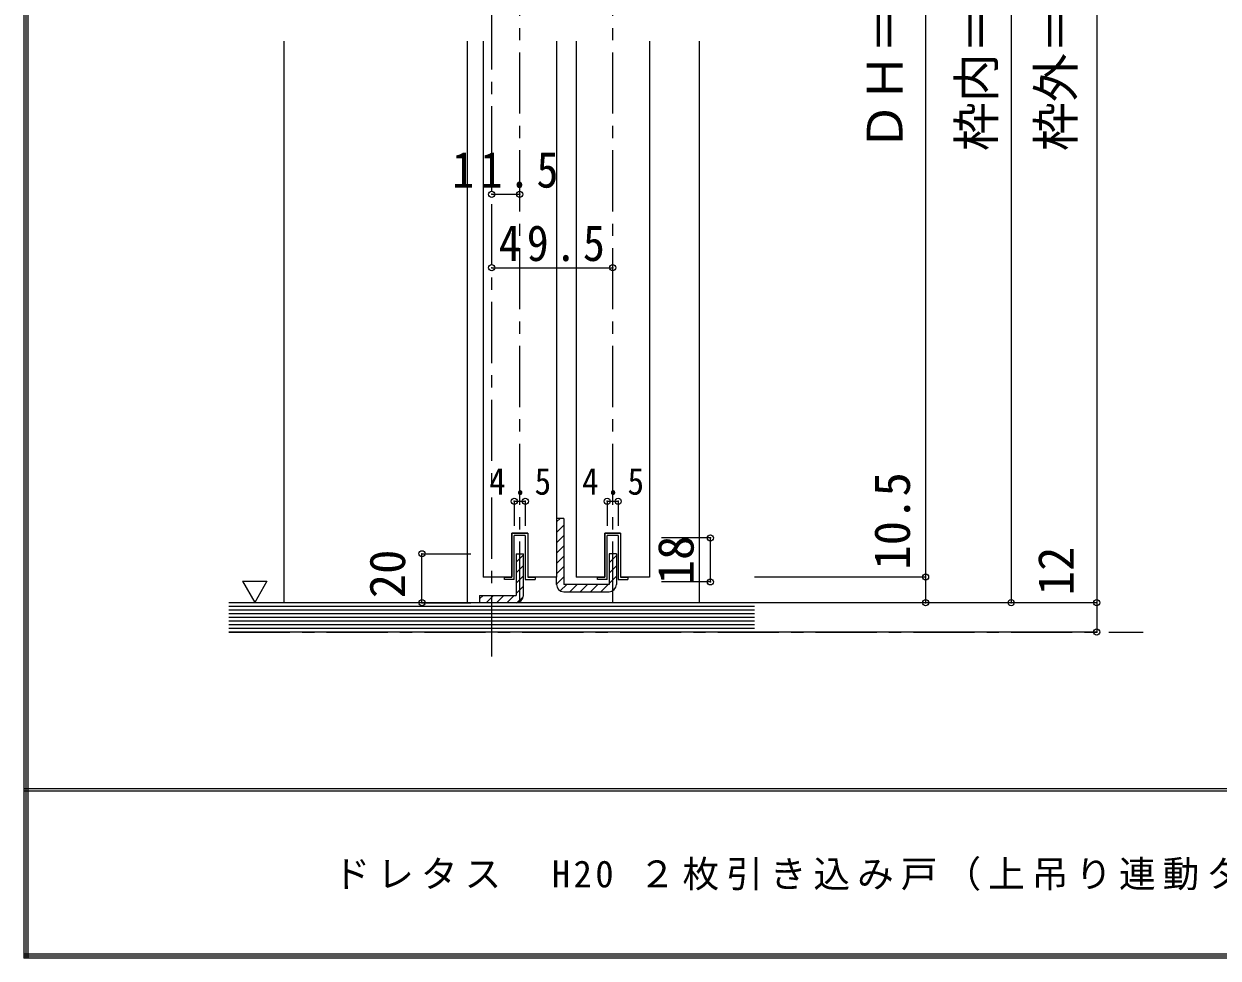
# Model space of a CAD drawing. Units: millimetres at full size, sheet at 1:5. Extents: x -973 to 977, y -718 to 696.
# Drawn here: x -973.3 to -484.8, y -700.8 to -318.8 of the extents above; entities that cross this region are included whole.
import ezdxf
from ezdxf.enums import TextEntityAlignment as Align

# ---------------------------------------------------------------- set-up
doc = ezdxf.new("R2010")
doc.units = ezdxf.units.MM
doc.header["$LTSCALE"] = 5
doc.header["$PDMODE"] = 32
doc.header["$PDSIZE"] = 2.5
doc.linetypes.add('CHAIN1', pattern=[8, 5, -1, 1, -1])
doc.linetypes.add('DASHED1', pattern=[1.8, 1.2, -0.6])
for name, color, linetype, lineweight in [('0-1_通り芯', 4, 'CHAIN1', 9), ('0-3_仕上げ', 2, 'Continuous', 9), ('0-4_枠', 3, 'Continuous', 9), ('0-6_扉', 7, 'Continuous', 9), ('0-7_金物', 7, 'Continuous', 9), ('0-A_文字', 7, 'Continuous', 9), ('0-B_寸法', 7, 'Continuous', 9), ('0-C_ハッチ', 4, 'DASHED1', 9), ('F-1_枠', 6, 'Continuous', 9)]:
    doc.layers.add(name, color=color, linetype=linetype, lineweight=lineweight)
doc.layers.add('F-A_文字', color=7, linetype='Continuous')
doc.styles.add('ＭＳ ゴシック', font='')
doc.styles.get('ＭＳ ゴシック').set_extended_font_data('MS Gothic')

msp = doc.modelspace()

# ---------------------------------------------------------------- linework, layer by layer
at = {"layer": '0-1_通り芯'}
for p, q in [((-781.995, -577.5), (-781.995, -2.5)), ((-770.495, -555.5), (-770.495, -78.151)), ((-732.495, -555.5), (-732.495, -78.151)), ((-889.495, -567.5), (-515.495, -567.5))]:
    msp.add_line(p, q, dxfattribs=at)
at = {"layer": '0-3_仕上げ'}
for p, q in [((-674.495, -555.5), (-889.495, -555.5)), ((-674.495, -567.5), (-889.495, -567.5))]:
    msp.add_line(p, q, dxfattribs=at)
at = {"layer": '0-3_仕上げ', "color": 7}
for p, q in [((-674.495, -557), (-889.495, -557)), ((-674.495, -558.5), (-889.495, -558.5)), ((-674.495, -560), (-889.495, -560)), ((-674.495, -561.5), (-889.495, -561.5)), ((-674.495, -563), (-889.495, -563)), ((-674.495, -564.5), (-889.495, -564.5)), ((-674.495, -566), (-889.495, -566))]:
    msp.add_line(p, q, dxfattribs=at)
at = {"layer": '0-4_枠', "color": 4}
for p, q in [((-866.995, -325.826), (-866.995, -555.5)), ((-791.995, -325.826), (-791.995, -555.5)), ((-696.995, -555.5), (-696.995, -325.826))]:
    msp.add_line(p, q, dxfattribs=at)
at = {"layer": '0-6_扉', "color": 6}
for p, q in [((-785.495, -325.826), (-785.495, -545)), ((-755.495, -325.826), (-755.495, -545)), ((-747.495, -325.826), (-747.495, -545)), ((-717.495, -325.826), (-717.495, -545)), ((-773.745, -527), (-773.745, -545)), ((-767.245, -527), (-773.745, -527)), ((-767.245, -527), (-767.245, -545)), ((-735.745, -527), (-735.745, -545)), ((-729.245, -527), (-735.745, -527)), ((-729.245, -527), (-729.245, -545)), ((-773.745, -545), (-785.495, -545)), ((-755.495, -545), (-767.245, -545)), ((-735.745, -545), (-747.495, -545)), ((-717.495, -545), (-729.245, -545))]:
    msp.add_line(p, q, dxfattribs=at)
at = {"layer": '0-7_金物', "color": 3}
for p, q in [((-752.495, -520.999), (-755.495, -520.999)), ((-755.495, -520.999), (-755.495, -544.999)), ((-752.495, -520.999), (-752.495, -547.999)), ((-771.995, -535.5), (-768.995, -535.5)), ((-771.995, -535.5), (-771.995, -552.5)), ((-768.995, -552.5), (-768.995, -535.5)), ((-730.995, -535.5), (-733.995, -535.5)), ((-733.995, -535.5), (-733.995, -547.999)), ((-730.995, -535.5), (-730.995, -547.999)), ((-755.495, -547.999), (-755.495, -544.999)), ((-733.995, -547.999), (-752.495, -547.999)), ((-752.495, -550.999), (-733.994, -550.999)), ((-786.995, -552.5), (-786.995, -555.5)), ((-786.995, -552.5), (-771.995, -552.5)), ((-771.995, -555.5), (-786.995, -555.5))]:
    msp.add_line(p, q, dxfattribs=at)
at = {"layer": '0-7_金物'}
for p, q in [((-773.745, -545), (-773.745, -527)), ((-773.745, -527), (-767.245, -527)), ((-767.245, -527), (-767.245, -545)), ((-735.745, -545), (-735.745, -527)), ((-735.745, -527), (-729.245, -527)), ((-729.245, -527), (-729.245, -545)), ((-772.745, -546), (-772.745, -528)), ((-768.245, -528), (-772.745, -528)), ((-768.245, -528), (-768.245, -546)), ((-734.745, -546), (-734.745, -528)), ((-730.245, -528), (-734.745, -528)), ((-730.245, -528), (-730.245, -546)), ((-776.745, -545), (-773.745, -545)), ((-776.745, -546), (-776.745, -545)), ((-772.745, -546), (-776.745, -546)), ((-768.245, -546), (-764.245, -546)), ((-767.245, -545), (-764.245, -545)), ((-764.245, -545), (-764.245, -546)), ((-738.745, -545), (-735.745, -545)), ((-738.745, -546), (-738.745, -545)), ((-734.745, -546), (-738.745, -546)), ((-730.245, -546), (-726.245, -546)), ((-729.245, -545), (-726.245, -545)), ((-726.245, -545), (-726.245, -546))]:
    msp.add_line(p, q, dxfattribs=at)
at = {"layer": '0-7_金物', "color": 3}
for centre, start, end in [((-752.495, -547.999), 180, 270), ((-733.994, -547.999), 270, 0), ((-771.995, -552.5), 270, 0)]:
    msp.add_arc(centre, 3, start, end, dxfattribs=at)
at = {"layer": '0-A_文字'}
msp.add_line((-883.931, -546.686), (-878.931, -555.347), dxfattribs=at)
msp.add_lwpolyline([(-883.931, -546.686), (-873.931, -546.686), (-878.931, -555.347)], dxfattribs=at)
at = {"layer": '0-B_寸法', "color": 4}
for p, q in [((-569.495, -64.151), (-569.495, -555.5)), ((-534.495, -64.151), (-534.495, -567.5)), ((-604.495, -94.151), (-604.495, -555.5)), ((-781.995, -388.5), (-770.495, -388.5)), ((-781.995, -418.5), (-732.495, -418.5)), ((-772.745, -514), (-768.245, -514)), ((-772.745, -514), (-772.745, -524)), ((-768.245, -514), (-768.245, -524)), ((-734.745, -514), (-730.245, -514)), ((-734.745, -514), (-734.745, -524)), ((-730.245, -514), (-730.245, -524)), ((-692.495, -529), (-712.495, -529)), ((-692.495, -547), (-692.495, -529)), ((-810.495, -555.5), (-810.495, -535.5)), ((-810.495, -535.5), (-790.495, -535.5)), ((-692.495, -547), (-712.495, -547)), ((-604.495, -545), (-674.495, -545)), ((-810.495, -555.5), (-790.495, -555.5)), ((-534.495, -555.5), (-674.495, -555.5)), ((-534.495, -567.5), (-674.495, -567.5))]:
    msp.add_line(p, q, dxfattribs=at)
at = {"layer": '0-B_寸法'}
for p in [(-781.995, -388.5), (-770.495, -388.5), (-781.995, -418.5), (-732.495, -418.5), (-772.745, -514), (-768.245, -514), (-734.745, -514), (-730.245, -514), (-692.495, -529), (-810.495, -535.5), (-692.495, -547), (-604.495, -545), (-810.495, -555.5), (-604.495, -555.5), (-569.495, -555.5), (-534.495, -555.5), (-534.495, -567.5)]:
    msp.add_point(p, dxfattribs=at)
at = {"layer": '0-C_ハッチ', "linetype": 'Continuous'}
for p, q in [((-755.495, -522.483), (-754.011, -520.999)), ((-755.495, -526.726), (-752.495, -523.726)), ((-755.495, -530.969), (-752.495, -527.969)), ((-755.495, -535.211), (-752.495, -532.211)), ((-771.995, -538.982), (-768.995, -535.982)), ((-755.495, -539.454), (-752.495, -536.454)), ((-733.995, -539.167), (-730.995, -536.167)), ((-771.995, -543.225), (-768.995, -540.225)), ((-755.495, -543.697), (-752.495, -540.697)), ((-733.995, -543.41), (-730.995, -540.41)), ((-771.995, -547.468), (-768.995, -544.468)), ((-755.495, -547.939), (-752.495, -544.939)), ((-733.995, -547.652), (-730.995, -544.652)), ((-771.995, -551.71), (-768.995, -548.71)), ((-753.941, -550.628), (-751.313, -547.999)), ((-750.07, -550.999), (-747.07, -547.999)), ((-745.827, -550.999), (-742.827, -547.999)), ((-741.585, -550.999), (-738.585, -547.999)), ((-737.342, -550.999), (-734.342, -547.999)), ((-732.888, -550.788), (-731.206, -549.106)), ((-786.995, -553.982), (-785.513, -552.5)), ((-784.27, -555.5), (-781.27, -552.5)), ((-780.027, -555.5), (-777.027, -552.5)), ((-775.785, -555.5), (-772.785, -552.5)), ((-771.501, -555.459), (-769.035, -552.993))]:
    msp.add_line(p, q, dxfattribs=at)
at = {"layer": 'F-1_枠'}
for p, q in [((-973.347, 695.833), (-973.347, -700.833)), ((-972.514, 695.833), (-972.514, -700.833)), ((-971.68, 695.833), (-971.68, -700.833)), ((976.653, -631.667), (-973.347, -631.667)), ((976.653, -632.5), (-973.347, -632.5)), ((976.653, -699.167), (-973.347, -699.167)), ((976.653, -700), (-973.347, -700)), ((976.653, -700.833), (-973.347, -700.833))]:
    msp.add_line(p, q, dxfattribs=at)

# ---------------------------------------------------------------- texts
at = {"layer": '0-B_寸法', "style": 'ＭＳ ゴシック'}
for s, p in [('ＤＨ＝1,983', (-609.495, -370.826)), ('枠内＝2,005', (-571.995, -370.826)), ('枠外＝2,035', (-539.495, -370.826)), ('10.5', (-606.495, -542)), ('18', (-694.995, -548)), ('20', (-812.995, -553.707)), ('12', (-539.495, -552.5))]:
    msp.add_text(s, height=14.66, rotation=90, dxfattribs=at).set_placement(p, align=Align.BOTTOM_LEFT)
at = {"layer": '0-B_寸法', "attachment_point": 7, "style": 'ＭＳ ゴシック'}
for s, insert, char_height in [('\\T1.28;\\W0.9;11.5', (-798.12, -386), 14.66), ('\\T1.28;\\W0.9;49.5', (-779.12, -416), 14.66), ('\\T1.38;\\W0.9;4.5', (-782.995, -511.5), 11), ('\\T1.38;\\W0.9;4.5', (-744.995, -511.5), 11)]:
    msp.add_mtext(s, dxfattribs=dict(at, insert=insert, char_height=char_height))
at = {"layer": 'F-A_文字', "insert": (-846.68, -673.333), "char_height": 11, "attachment_point": 7, "style": 'ＭＳ ゴシック'}
msp.add_mtext('\\T1.19;ドレタス\u3000H20\\~２枚引き込み戸（上吊り連動タイプ）固定枠170㎜幅', dxfattribs=at)

doc.saveas('drawing.dxf')
